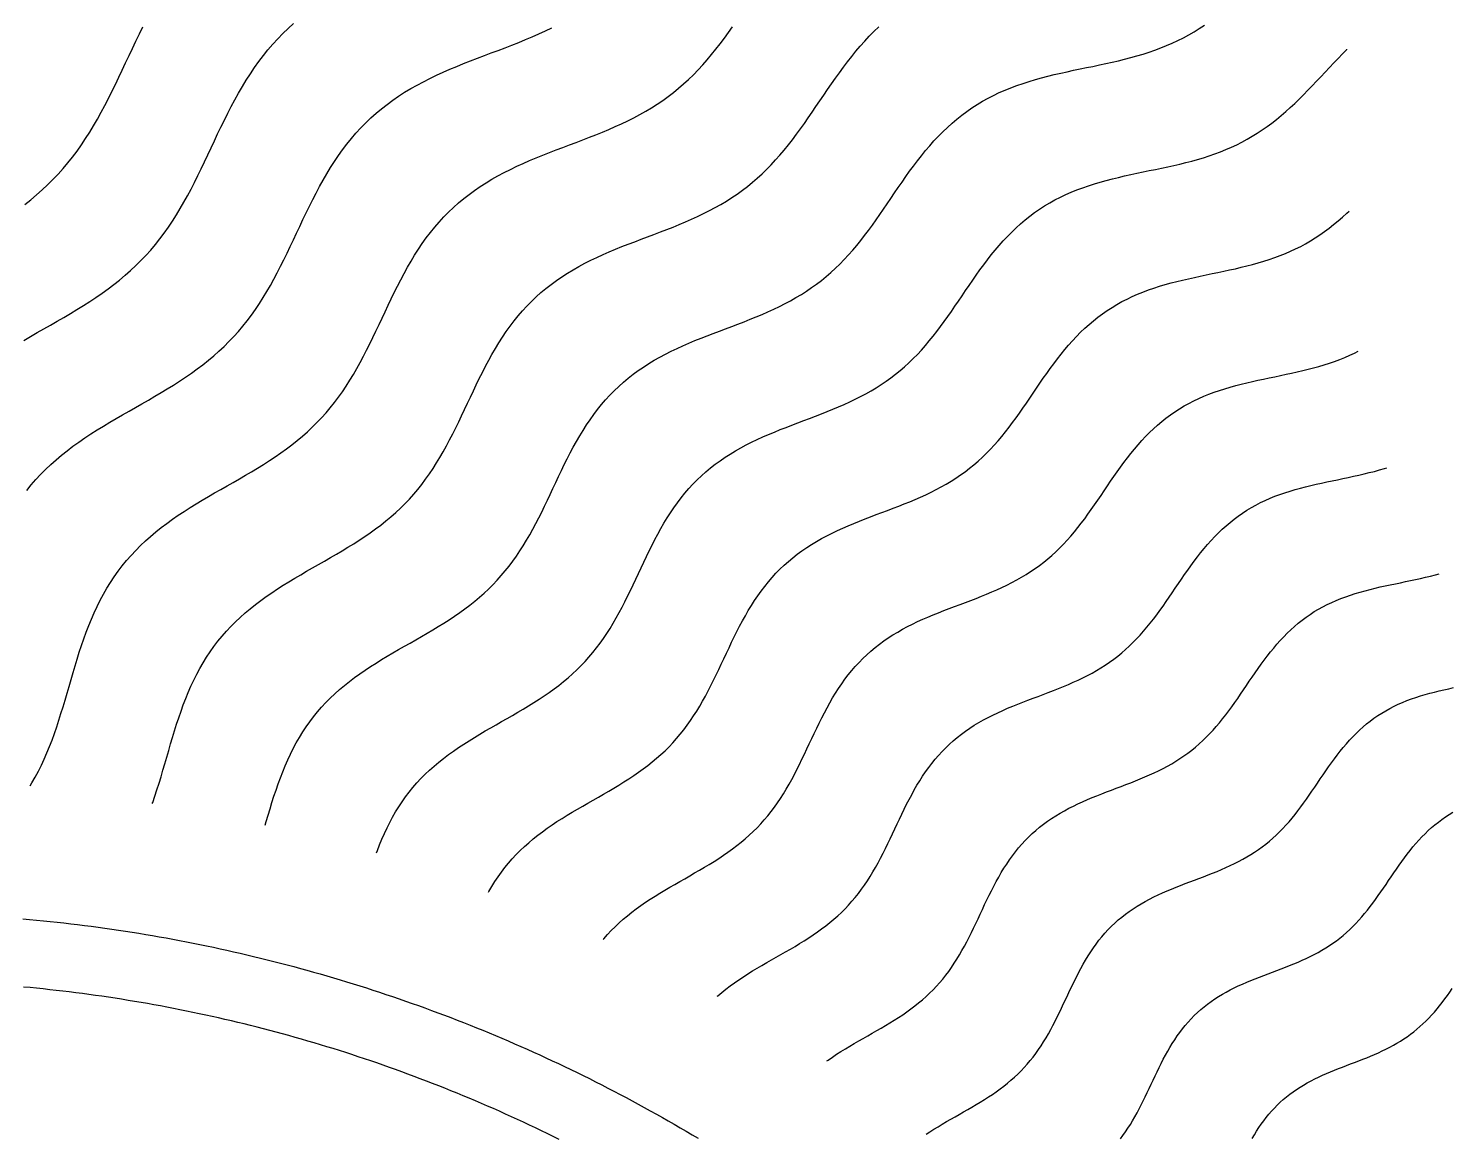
# Model space of a CAD drawing. Header units: millimetres. Extents: x -17.8 to 17.8, y -17.8 to 17.8.
# Drawn here: x -6.723 to -2.949, y 3.588 to 6.528 of the extents above; entities that cross this region are included whole.
import ezdxf

# ---------------------------------------------------------------- set-up
doc = ezdxf.new("R2010")
doc.units = ezdxf.units.MM
for name, color, linetype in [('ALTIN', 2, 'Continuous'), ('DOKU', 8, 'Continuous'), ('KESIM', 1, 'Continuous')]:
    doc.layers.add(name, color=color, linetype=linetype)

msp = doc.modelspace()

# ---------------------------------------------------------------- linework, layer by layer
at = {"layer": 'ALTIN'}
for points in [[(-6.7375, 4.1681), (-6.7194, 4.1664), (-6.7012, 4.1647), (-6.683, 4.1629), (-6.6649, 4.1611), (-6.6467, 4.1591), (-6.6286, 4.1571), (-6.6104, 4.155), (-6.5923, 4.1528), (-6.5742, 4.1505), (-6.5561, 4.1482), (-6.538, 4.1458), (-6.5199, 4.1433), (-6.5018, 4.1407), (-6.4838, 4.138), (-6.4657, 4.1353), (-6.4477, 4.1325), (-6.4297, 4.1296), (-6.4116, 4.1266), (-6.3936, 4.1236), (-6.3757, 4.1204), (-6.3577, 4.1172), (-6.3397, 4.1139), (-6.3218, 4.1106), (-6.3039, 4.1071), (-6.2859, 4.1036), (-6.268, 4.1), (-6.2502, 4.0963), (-6.2323, 4.0926), (-6.2144, 4.0887), (-6.1966, 4.0848), (-6.1788, 4.0808), (-6.161, 4.0768), (-6.1432, 4.0726), (-6.1255, 4.0684), (-6.1077, 4.0641), (-6.09, 4.0597), (-6.0723, 4.0553), (-6.0546, 4.0507), (-6.0369, 4.0461), (-6.0193, 4.0414), (-6.0017, 4.0367), (-5.9841, 4.0318), (-5.9665, 4.0269), (-5.9489, 4.0219), (-5.9314, 4.0168), (-5.9139, 4.0117), (-5.8964, 4.0065), (-5.8789, 4.0012), (-5.8615, 3.9958), (-5.844, 3.9904), (-5.8266, 3.9848), (-5.8093, 3.9792), (-5.7919, 3.9735), (-5.7746, 3.9678), (-5.7573, 3.962), (-5.74, 3.956), (-5.7228, 3.9501), (-5.7056, 3.944), (-5.6884, 3.9379), (-5.6712, 3.9317), (-5.654, 3.9254), (-5.6369, 3.919), (-5.6198, 3.9126), (-5.6028, 3.9061), (-5.5858, 3.8995), (-5.5688, 3.8929), (-5.5518, 3.8861), (-5.5348, 3.8793), (-5.5179, 3.8725), (-5.5011, 3.8655), (-5.4842, 3.8585), (-5.4674, 3.8514), (-5.4506, 3.8442), (-5.4338, 3.837), (-5.4171, 3.8297), (-5.4004, 3.8223), (-5.3838, 3.8148), (-5.3671, 3.8073), (-5.3505, 3.7997), (-5.334, 3.792), (-5.3174, 3.7842), (-5.3009, 3.7764), (-5.2845, 3.7685), (-5.2681, 3.7606), (-5.2517, 3.7525), (-5.2353, 3.7444), (-5.219, 3.7362), (-5.2027, 3.728), (-5.1865, 3.7196), (-5.1702, 3.7113), (-5.1541, 3.7028), (-5.1379, 3.6943), (-5.1218, 3.6856), (-5.1058, 3.677), (-5.0897, 3.6682), (-5.0738, 3.6594), (-5.0578, 3.6505), (-5.0419, 3.6416), (-5.026, 3.6325), (-5.0102, 3.6235), (-4.9944, 3.6143), (-4.9787, 3.6051), (-4.9629, 3.5958), (-4.9473, 3.5864)], [(-5.3156, 3.5833), (-5.3313, 3.5911), (-5.347, 3.5988), (-5.3627, 3.6064), (-5.3784, 3.614), (-5.3942, 3.6214), (-5.41, 3.6289), (-5.4259, 3.6362), (-5.4418, 3.6435), (-5.4577, 3.6507), (-5.4736, 3.6578), (-5.4896, 3.6649), (-5.5056, 3.6719), (-5.5216, 3.6788), (-5.5377, 3.6857), (-5.5538, 3.6925), (-5.5699, 3.6992), (-5.5861, 3.7059), (-5.6023, 3.7124), (-5.6185, 3.719), (-5.6347, 3.7254), (-5.651, 3.7318), (-5.6673, 3.7381), (-5.6836, 3.7443), (-5.7, 3.7504), (-5.7163, 3.7565), (-5.7328, 3.7625), (-5.7492, 3.7685), (-5.7656, 3.7743), (-5.7821, 3.7801), (-5.7986, 3.7859), (-5.8152, 3.7915), (-5.8317, 3.7971), (-5.8483, 3.8026), (-5.8649, 3.808), (-5.8815, 3.8134), (-5.8982, 3.8187), (-5.9148, 3.8239), (-5.9315, 3.829), (-5.9483, 3.8341), (-5.965, 3.8391), (-5.9818, 3.844), (-5.9985, 3.8489), (-6.0154, 3.8537), (-6.0322, 3.8584), (-6.049, 3.863), (-6.0659, 3.8676), (-6.0828, 3.8721), (-6.0997, 3.8765), (-6.1166, 3.8808), (-6.1335, 3.8851), (-6.1505, 3.8893), (-6.1675, 3.8934), (-6.1845, 3.8974), (-6.2015, 3.9014), (-6.2185, 3.9053), (-6.2356, 3.9091), (-6.2526, 3.9128), (-6.2697, 3.9165), (-6.2868, 3.9201), (-6.3039, 3.9236), (-6.3211, 3.9271), (-6.3382, 3.9304), (-6.3554, 3.9337), (-6.3725, 3.937), (-6.3897, 3.9401), (-6.4069, 3.9432), (-6.4241, 3.9462), (-6.4413, 3.9491), (-6.4586, 3.9519), (-6.4758, 3.9547), (-6.4931, 3.9574), (-6.5104, 3.96), (-6.5277, 3.9626), (-6.545, 3.965), (-6.5623, 3.9674), (-6.5796, 3.9697), (-6.5969, 3.972), (-6.6142, 3.9742), (-6.6316, 3.9762), (-6.6489, 3.9783), (-6.6663, 3.9802), (-6.6837, 3.9821), (-6.701, 3.9839), (-6.7184, 3.9856), (-6.7358, 3.9872)]]:
    msp.add_lwpolyline(points, dxfattribs=at)
at = {"layer": 'DOKU'}
for points in [[(-6.7346, 5.7012), (-6.7169, 5.7115), (-6.6992, 5.7216), (-6.6814, 5.7317), (-6.6637, 5.7418), (-6.6461, 5.7519), (-6.6285, 5.7621), (-6.6111, 5.7723), (-6.5939, 5.7827), (-6.5769, 5.7932), (-6.5601, 5.8039), (-6.5436, 5.8148), (-6.5275, 5.826), (-6.5116, 5.8374), (-6.4961, 5.8491), (-6.4809, 5.8611), (-6.4662, 5.8735), (-6.4518, 5.8861), (-6.4378, 5.8992), (-6.4243, 5.9126), (-6.4112, 5.9264), (-6.3984, 5.9406), (-6.3861, 5.9552), (-6.3742, 5.9701), (-6.3627, 5.9854), (-6.3515, 6.0011), (-6.3407, 6.0171), (-6.3303, 6.0335), (-6.3202, 6.0502), (-6.3103, 6.0672), (-6.3007, 6.0845), (-6.2914, 6.1021), (-6.2822, 6.1199), (-6.2732, 6.1379), (-6.2644, 6.156), (-6.2556, 6.1743), (-6.247, 6.1927), (-6.2383, 6.2111), (-6.2296, 6.2296), (-6.2209, 6.2481), (-6.2121, 6.2665), (-6.2031, 6.2849), (-6.194, 6.3031), (-6.1847, 6.3211), (-6.1752, 6.339), (-6.1654, 6.3567), (-6.1553, 6.374), (-6.145, 6.3911), (-6.1342, 6.4079), (-6.1231, 6.4243), (-6.1117, 6.4404), (-6.0998, 6.456), (-6.0875, 6.4712), (-6.0748, 6.486), (-6.0617, 6.5003), (-6.0481, 6.5142), (-6.0341, 6.5276), (-6.0196, 6.5405)], [(-6.732, 6.0615), (-6.7163, 6.074), (-6.701, 6.0868), (-6.6861, 6.0999), (-6.6717, 6.1135), (-6.6576, 6.1274), (-6.644, 6.1417), (-6.6308, 6.1564), (-6.6181, 6.1715), (-6.6057, 6.1869), (-6.5938, 6.2028), (-6.5822, 6.2191), (-6.571, 6.2357), (-6.5602, 6.2527), (-6.5497, 6.27), (-6.5395, 6.2876), (-6.5296, 6.3055), (-6.5199, 6.3237), (-6.5104, 6.3422), (-6.5011, 6.3608), (-6.4919, 6.3796), (-6.4829, 6.3986), (-6.4739, 6.4176), (-6.4649, 6.4367), (-6.4559, 6.4559), (-6.4468, 6.475), (-6.4377, 6.4941), (-6.4284, 6.5131), (-6.419, 6.532)], [(-6.7273, 5.3034), (-6.7155, 5.3179), (-6.7032, 5.332), (-6.6905, 5.3457), (-6.6772, 5.359), (-6.6635, 5.372), (-6.6494, 5.3846), (-6.6349, 5.3968), (-6.6199, 5.4087), (-6.6046, 5.4203), (-6.589, 5.4315), (-6.5731, 5.4425), (-6.5568, 5.4533), (-6.5404, 5.4638), (-6.5237, 5.4741), (-6.5069, 5.4842), (-6.49, 5.4942), (-6.4729, 5.504), (-6.4558, 5.5138), (-6.4387, 5.5235), (-6.4217, 5.5333), (-6.4047, 5.543), (-6.3878, 5.5528), (-6.371, 5.5627), (-6.3544, 5.5727), (-6.338, 5.5828), (-6.3218, 5.5931), (-6.306, 5.6036), (-6.2904, 5.6144), (-6.2751, 5.6254), (-6.2601, 5.6366), (-6.2455, 5.6482), (-6.2313, 5.6601), (-6.2175, 5.6723), (-6.204, 5.6849), (-6.1909, 5.6979), (-6.1783, 5.7112), (-6.166, 5.7248), (-6.1542, 5.7388), (-6.1427, 5.7532), (-6.1316, 5.768), (-6.1208, 5.7831), (-6.1104, 5.7986), (-6.1004, 5.8144), (-6.0906, 5.8305), (-6.0811, 5.8469), (-6.0719, 5.8635), (-6.0629, 5.8804), (-6.054, 5.8976), (-6.0454, 5.9149), (-6.0369, 5.9324), (-6.0284, 5.95), (-6.0201, 5.9677), (-6.0117, 5.9855), (-6.0033, 6.0033), (-5.9949, 6.0211), (-5.9864, 6.0389), (-5.9778, 6.0566), (-5.969, 6.0741), (-5.9601, 6.0915), (-5.9509, 6.1088), (-5.9415, 6.1258), (-5.9318, 6.1425), (-5.9218, 6.159), (-5.9114, 6.1752), (-5.9007, 6.191), (-5.8897, 6.2064), (-5.8782, 6.2215), (-5.8664, 6.2362), (-5.8542, 6.2504), (-5.8415, 6.2642), (-5.8284, 6.2776), (-5.8149, 6.2905), (-5.801, 6.303), (-5.7866, 6.315), (-5.7718, 6.3265), (-5.7567, 6.3376), (-5.7411, 6.3483), (-5.7252, 6.3585), (-5.7089, 6.3683), (-5.6923, 6.3777), (-5.6754, 6.3867), (-5.6582, 6.3954), (-5.6407, 6.4038), (-5.623, 6.4118), (-5.6051, 6.4196), (-5.5871, 6.4272), (-5.5689, 6.4346), (-5.5506, 6.4418), (-5.5322, 6.4489), (-5.5138, 6.4558), (-5.4954, 6.4628), (-5.477, 6.4697), (-5.4587, 6.4767), (-5.4405, 6.4837), (-5.4224, 6.4908), (-5.4044, 6.4981), (-5.3866, 6.5055), (-5.3691, 6.5132), (-5.3517, 6.5211), (-5.3346, 6.5293)], [(-6.7176, 4.5209), (-6.7132, 4.5281), (-6.7045, 4.5435), (-6.6961, 4.5592), (-6.6882, 4.5752), (-6.6806, 4.5915), (-6.6734, 4.608), (-6.6666, 4.6248), (-6.66, 4.6418), (-6.6538, 4.659), (-6.6477, 4.6764), (-6.6419, 4.6941), (-6.6363, 4.7118), (-6.6308, 4.7297), (-6.6255, 4.7478), (-6.6202, 4.7659), (-6.6149, 4.784), (-6.6097, 4.8022), (-6.6044, 4.8204), (-6.5989, 4.8385), (-6.5934, 4.8566), (-6.5877, 4.8747), (-6.5818, 4.8926), (-6.5757, 4.9103), (-6.5693, 4.9279), (-6.5626, 4.9453), (-6.5556, 4.9624), (-6.5482, 4.9793), (-6.5404, 4.996), (-6.5322, 5.0123), (-6.5236, 5.0284), (-6.5146, 5.0441), (-6.5051, 5.0595), (-6.4951, 5.0745), (-6.4847, 5.0892), (-6.4738, 5.1035), (-6.4624, 5.1175), (-6.4506, 5.131), (-6.4383, 5.1442), (-6.4255, 5.157), (-6.4124, 5.1695), (-6.3988, 5.1816), (-6.3848, 5.1934), (-6.3704, 5.2048), (-6.3557, 5.216), (-6.3406, 5.2268), (-6.3253, 5.2374), (-6.3097, 5.2477), (-6.2939, 5.2578), (-6.2778, 5.2677), (-6.2617, 5.2775), (-6.2454, 5.2871), (-6.229, 5.2966), (-6.2125, 5.306), (-6.1961, 5.3154), (-6.1796, 5.3247), (-6.1633, 5.3341), (-6.147, 5.3435), (-6.1309, 5.353), (-6.1149, 5.3626), (-6.0991, 5.3724), (-6.0836, 5.3823), (-6.0683, 5.3924), (-6.0533, 5.4027), (-6.0386, 5.4133), (-6.0242, 5.4242), (-6.0101, 5.4353), (-5.9964, 5.4468), (-5.9831, 5.4585), (-5.9702, 5.4707), (-5.9576, 5.4831), (-5.9454, 5.4959), (-5.9336, 5.509), (-5.9222, 5.5225), (-5.9112, 5.5364), (-5.9005, 5.5506), (-5.8901, 5.5651), (-5.8801, 5.58), (-5.8704, 5.5952), (-5.861, 5.6107), (-5.8519, 5.6265), (-5.843, 5.6425), (-5.8343, 5.6588), (-5.8259, 5.6753), (-5.8175, 5.692), (-5.8093, 5.7088), (-5.8012, 5.7258), (-5.7931, 5.7428), (-5.7851, 5.7599), (-5.7771, 5.7771), (-5.769, 5.7942), (-5.7608, 5.8113), (-5.7525, 5.8283), (-5.7441, 5.8452), (-5.7354, 5.8619), (-5.7266, 5.8785), (-5.7175, 5.8949), (-5.7082, 5.911), (-5.6986, 5.9269), (-5.6886, 5.9424), (-5.6783, 5.9576), (-5.6677, 5.9725), (-5.6567, 5.987), (-5.6453, 6.0011), (-5.6335, 6.0148), (-5.6213, 6.0281), (-5.6087, 6.041), (-5.5957, 6.0534), (-5.5823, 6.0654), (-5.5685, 6.0769), (-5.5543, 6.0881), (-5.5397, 6.0987), (-5.5247, 6.109), (-5.5094, 6.1188), (-5.4937, 6.1283), (-5.4778, 6.1373), (-5.4615, 6.146), (-5.4449, 6.1544), (-5.4281, 6.1624), (-5.4111, 6.1702), (-5.3939, 6.1777), (-5.3765, 6.185), (-5.359, 6.192), (-5.3414, 6.199), (-5.3237, 6.2058), (-5.306, 6.2125), (-5.2883, 6.2192), (-5.2706, 6.2259), (-5.253, 6.2326), (-5.2354, 6.2393), (-5.218, 6.2462), (-5.2007, 6.2532), (-5.1836, 6.2603), (-5.1667, 6.2677), (-5.15, 6.2753), (-5.1336, 6.2832), (-5.1174, 6.2913), (-5.1015, 6.2998), (-5.0859, 6.3086), (-5.0705, 6.3178), (-5.0555, 6.3273), (-5.0409, 6.3372), (-5.0265, 6.3476), (-5.0125, 6.3583), (-4.9988, 6.3694), (-4.9854, 6.381), (-4.9723, 6.3929), (-4.9595, 6.4053), (-4.947, 6.418), (-4.9348, 6.4312), (-4.9229, 6.4447), (-4.9112, 6.4585), (-4.8997, 6.4727), (-4.8884, 6.4871), (-4.8773, 6.5018), (-4.8663, 6.5168), (-4.8555, 6.532)], [(-6.3942, 4.4735), (-6.3931, 4.4765), (-6.3874, 4.4933), (-6.3818, 4.5102), (-6.3764, 4.5273), (-6.3711, 4.5445), (-6.366, 4.5618), (-6.3609, 4.5792), (-6.3558, 4.5966), (-6.3508, 4.6141), (-6.3457, 4.6316), (-6.3405, 4.649), (-6.3352, 4.6664), (-6.3297, 4.6837), (-6.324, 4.7009), (-6.3181, 4.718), (-6.312, 4.7349), (-6.3056, 4.7516), (-6.2988, 4.7681), (-6.2917, 4.7843), (-6.2842, 4.8003), (-6.2764, 4.816), (-6.2681, 4.8314), (-6.2594, 4.8466), (-6.2503, 4.8613), (-6.2407, 4.8758), (-6.2307, 4.8899), (-6.2202, 4.9036), (-6.2093, 4.917), (-6.1979, 4.9301), (-6.1861, 4.9427), (-6.1739, 4.9551), (-6.1612, 4.967), (-6.1481, 4.9787), (-6.1347, 4.99), (-6.1209, 5.001), (-6.1067, 5.0117), (-6.0923, 5.0221), (-6.0776, 5.0323), (-6.0626, 5.0422), (-6.0474, 5.0519), (-6.032, 5.0614), (-6.0164, 5.0708), (-6.0007, 5.08), (-5.985, 5.0891), (-5.9692, 5.0982), (-5.9534, 5.1072), (-5.9376, 5.1162), (-5.9219, 5.1252), (-5.9062, 5.1342), (-5.8907, 5.1433), (-5.8754, 5.1526), (-5.8602, 5.1619), (-5.8453, 5.1715), (-5.8306, 5.1812), (-5.8162, 5.1911), (-5.802, 5.2013), (-5.7882, 5.2117), (-5.7747, 5.2224), (-5.7616, 5.2334), (-5.7488, 5.2447), (-5.7363, 5.2564), (-5.7243, 5.2683), (-5.7126, 5.2806), (-5.7012, 5.2933), (-5.6902, 5.3062), (-5.6796, 5.3195), (-5.6694, 5.3332), (-5.6594, 5.3472), (-5.6498, 5.3615), (-5.6405, 5.3761), (-5.6315, 5.391), (-5.6227, 5.4061), (-5.6142, 5.4215), (-5.6058, 5.4372), (-5.5977, 5.453), (-5.5897, 5.469), (-5.5818, 5.4852), (-5.574, 5.5015), (-5.5662, 5.5179), (-5.5585, 5.5343), (-5.5508, 5.5508), (-5.543, 5.5672), (-5.5352, 5.5837), (-5.5272, 5.6), (-5.5191, 5.6163), (-5.5108, 5.6323), (-5.5023, 5.6483), (-5.4936, 5.664), (-5.4846, 5.6795), (-5.4754, 5.6947), (-5.4658, 5.7097), (-5.4559, 5.7243), (-5.4457, 5.7386), (-5.4351, 5.7525), (-5.4242, 5.7661), (-5.4128, 5.7792), (-5.4011, 5.792), (-5.389, 5.8044), (-5.3765, 5.8163), (-5.3637, 5.8278), (-5.3504, 5.8389), (-5.3367, 5.8496), (-5.3227, 5.8599), (-5.3083, 5.8697), (-5.2936, 5.8792), (-5.2786, 5.8882), (-5.2632, 5.8969), (-5.2476, 5.9053), (-5.2317, 5.9133), (-5.2155, 5.921), (-5.1992, 5.9285), (-5.1826, 5.9357), (-5.1659, 5.9427), (-5.1491, 5.9495), (-5.1322, 5.9562), (-5.1152, 5.9627), (-5.0982, 5.9692), (-5.0811, 5.9756), (-5.0641, 5.982), (-5.0472, 5.9884), (-5.0304, 5.9949), (-5.0136, 6.0015), (-4.997, 6.0082), (-4.9806, 6.0151), (-4.9643, 6.0222), (-4.9483, 6.0295), (-4.9325, 6.0371), (-4.9169, 6.0449), (-4.9017, 6.053), (-4.8867, 6.0615), (-4.8719, 6.0703), (-4.8575, 6.0795), (-4.8434, 6.089), (-4.8296, 6.0989), (-4.8161, 6.1093), (-4.803, 6.12), (-4.7901, 6.1311), (-4.7775, 6.1425), (-4.7653, 6.1544), (-4.7533, 6.1667), (-4.7415, 6.1793), (-4.73, 6.1922), (-4.7188, 6.2055), (-4.7078, 6.2191), (-4.6969, 6.233), (-4.6862, 6.2472), (-4.6757, 6.2615), (-4.6653, 6.2761), (-4.655, 6.2909), (-4.6447, 6.3057), (-4.6345, 6.3207), (-4.6243, 6.3357), (-4.6141, 6.3508), (-4.6039, 6.3658), (-4.5935, 6.3808), (-4.5831, 6.3957), (-4.5726, 6.4105), (-4.5619, 6.4251), (-4.551, 6.4395), (-4.5399, 6.4536), (-4.5286, 6.4675), (-4.5171, 6.4811), (-4.5053, 6.4944), (-4.4933, 6.5073), (-4.4809, 6.5198), (-4.4683, 6.5319)], [(-6.0948, 4.4161), (-6.0919, 4.426), (-6.087, 4.4428), (-6.082, 4.4595), (-6.0769, 4.4762), (-6.0717, 4.4928), (-6.0662, 4.5093), (-6.0606, 4.5257), (-6.0547, 4.5419), (-6.0485, 4.5579), (-6.042, 4.5737), (-6.0352, 4.5893), (-6.0281, 4.6046), (-6.0205, 4.6197), (-6.0126, 4.6345), (-6.0042, 4.649), (-5.9955, 4.6632), (-5.9863, 4.677), (-5.9767, 4.6905), (-5.9667, 4.7037), (-5.9562, 4.7166), (-5.9453, 4.7291), (-5.9339, 4.7412), (-5.9222, 4.7531), (-5.9101, 4.7646), (-5.8975, 4.7757), (-5.8846, 4.7866), (-5.8714, 4.7971), (-5.8578, 4.8074), (-5.8439, 4.8174), (-5.8298, 4.8271), (-5.8154, 4.8366), (-5.8008, 4.846), (-5.7861, 4.8551), (-5.7712, 4.8641), (-5.7561, 4.8729), (-5.741, 4.8817), (-5.7259, 4.8903), (-5.7107, 4.899), (-5.6955, 4.9076), (-5.6805, 4.9162), (-5.6655, 4.9249), (-5.6506, 4.9337), (-5.6359, 4.9425), (-5.6213, 4.9515), (-5.607, 4.9607), (-5.5929, 4.97), (-5.5791, 4.9795), (-5.5655, 4.9893), (-5.5523, 4.9993), (-5.5393, 5.0096), (-5.5267, 5.0201), (-5.5144, 5.031), (-5.5025, 5.0421), (-5.4909, 5.0536), (-5.4797, 5.0654), (-5.4688, 5.0775), (-5.4583, 5.0899), (-5.4481, 5.1027), (-5.4382, 5.1158), (-5.4287, 5.1292), (-5.4195, 5.1429), (-5.4106, 5.1569), (-5.4019, 5.1712), (-5.3935, 5.1857), (-5.3853, 5.2005), (-5.3773, 5.2155), (-5.3695, 5.2307), (-5.3618, 5.2461), (-5.3542, 5.2616), (-5.3468, 5.2772), (-5.3393, 5.2929), (-5.3319, 5.3087), (-5.3245, 5.3245), (-5.3171, 5.3403), (-5.3095, 5.3561), (-5.3019, 5.3717), (-5.2941, 5.3873), (-5.2861, 5.4027), (-5.278, 5.418), (-5.2696, 5.4331), (-5.261, 5.448), (-5.2522, 5.4626), (-5.243, 5.4769), (-5.2335, 5.4909), (-5.2237, 5.5046), (-5.2136, 5.518), (-5.2031, 5.531), (-5.1922, 5.5437), (-5.181, 5.5559), (-5.1694, 5.5678), (-5.1574, 5.5792), (-5.145, 5.5903), (-5.1323, 5.6009), (-5.1192, 5.6111), (-5.1057, 5.621), (-5.0919, 5.6304), (-5.0778, 5.6395), (-5.0634, 5.6482), (-5.0487, 5.6565), (-5.0337, 5.6646), (-5.0184, 5.6723), (-5.0029, 5.6797), (-4.9872, 5.6868), (-4.9713, 5.6937), (-4.9553, 5.7005), (-4.9392, 5.707), (-4.923, 5.7134), (-4.9067, 5.7197), (-4.8903, 5.7259), (-4.874, 5.732), (-4.8577, 5.7382), (-4.8415, 5.7443), (-4.8253, 5.7506), (-4.8092, 5.7569), (-4.7933, 5.7633), (-4.7775, 5.7699), (-4.762, 5.7767), (-4.7466, 5.7837), (-4.7314, 5.791), (-4.7165, 5.7985), (-4.7018, 5.8063), (-4.6875, 5.8144), (-4.6733, 5.8229), (-4.6595, 5.8317), (-4.646, 5.8408), (-4.6328, 5.8503), (-4.6198, 5.8602), (-4.6072, 5.8705), (-4.5948, 5.8811), (-4.5828, 5.8921), (-4.571, 5.9035), (-4.5595, 5.9153), (-4.5482, 5.9274), (-4.5372, 5.9398), (-4.5264, 5.9526), (-4.5159, 5.9656), (-4.5055, 5.9789), (-4.4952, 5.9925), (-4.4851, 6.0063), (-4.4751, 6.0203), (-4.4652, 6.0344), (-4.4554, 6.0487), (-4.4456, 6.063), (-4.4358, 6.0775), (-4.426, 6.0919), (-4.4162, 6.1063), (-4.4063, 6.1207), (-4.3963, 6.135), (-4.3862, 6.1492), (-4.3759, 6.1632), (-4.3655, 6.177), (-4.3548, 6.1906), (-4.344, 6.2039), (-4.333, 6.2169), (-4.3217, 6.2297), (-4.3101, 6.242), (-4.2983, 6.254), (-4.2862, 6.2657), (-4.2738, 6.2769), (-4.2611, 6.2876), (-4.248, 6.298), (-4.2347, 6.3079), (-4.2211, 6.3173), (-4.2072, 6.3263), (-4.1929, 6.3348), (-4.1784, 6.3429), (-4.1636, 6.3505), (-4.1485, 6.3577), (-4.1331, 6.3644), (-4.1175, 6.3707), (-4.1016, 6.3767), (-4.0855, 6.3823), (-4.0693, 6.3875), (-4.0528, 6.3924), (-4.0362, 6.397), (-4.0194, 6.4013), (-4.0026, 6.4055), (-3.9856, 6.4094), (-3.9686, 6.4132), (-3.9515, 6.4168), (-3.9344, 6.4204), (-3.9173, 6.4239), (-3.9003, 6.4274), (-3.8832, 6.431), (-3.8663, 6.4346), (-3.8494, 6.4383), (-3.8327, 6.4422), (-3.8161, 6.4463), (-3.7997, 6.4505), (-3.7834, 6.455), (-3.7673, 6.4598), (-3.7514, 6.4649), (-3.7357, 6.4703), (-3.7202, 6.4761), (-3.7049, 6.4822), (-3.6899, 6.4888), (-3.6751, 6.4957), (-3.6605, 6.503), (-3.6462, 6.5108), (-3.6321, 6.5189), (-3.6183, 6.5275), (-3.6046, 6.5365)], [(-5.7997, 4.3426), (-5.7974, 4.3488), (-5.7915, 4.3642), (-5.7853, 4.3793), (-5.7787, 4.3943), (-5.7719, 4.4089), (-5.7647, 4.4234), (-5.7571, 4.4375), (-5.7491, 4.4514), (-5.7407, 4.465), (-5.7319, 4.4783), (-5.7227, 4.4912), (-5.7131, 4.5038), (-5.7031, 4.5161), (-5.6926, 4.5281), (-5.6818, 4.5398), (-5.6705, 4.5511), (-5.6589, 4.5621), (-5.6469, 4.5728), (-5.6345, 4.5832), (-5.6219, 4.5933), (-5.6089, 4.6031), (-5.5956, 4.6127), (-5.5821, 4.622), (-5.5683, 4.6311), (-5.5543, 4.64), (-5.5402, 4.6488), (-5.5259, 4.6574), (-5.5115, 4.6658), (-5.497, 4.6742), (-5.4825, 4.6825), (-5.468, 4.6908), (-5.4535, 4.699), (-5.4391, 4.7073), (-5.4247, 4.7156), (-5.4105, 4.724), (-5.3964, 4.7325), (-5.3825, 4.7411), (-5.3687, 4.7499), (-5.3552, 4.7588), (-5.342, 4.7679), (-5.329, 4.7772), (-5.3163, 4.7868), (-5.3039, 4.7967), (-5.2918, 4.8068), (-5.2801, 4.8172), (-5.2687, 4.8278), (-5.2576, 4.8388), (-5.2468, 4.8501), (-5.2364, 4.8617), (-5.2263, 4.8736), (-5.2166, 4.8859), (-5.2071, 4.8984), (-5.198, 4.9112), (-5.1892, 4.9244), (-5.1806, 4.9378), (-5.1723, 4.9514), (-5.1643, 4.9654), (-5.1564, 4.9795), (-5.1488, 4.9939), (-5.1413, 5.0084), (-5.1339, 5.0231), (-5.1267, 5.038), (-5.1195, 5.053), (-5.1124, 5.068), (-5.1053, 5.0831), (-5.0982, 5.0982), (-5.0911, 5.1134), (-5.0839, 5.1284), (-5.0766, 5.1435), (-5.0691, 5.1584), (-5.0615, 5.1732), (-5.0537, 5.1878), (-5.0457, 5.2022), (-5.0375, 5.2164), (-5.029, 5.2304), (-5.0202, 5.2442), (-5.0111, 5.2576), (-5.0017, 5.2707), (-4.992, 5.2835), (-4.9819, 5.296), (-4.9715, 5.3081), (-4.9608, 5.3198), (-4.9497, 5.3311), (-4.9382, 5.3421), (-4.9264, 5.3527), (-4.9142, 5.3629), (-4.9016, 5.3727), (-4.8888, 5.3821), (-4.8756, 5.3912), (-4.862, 5.3998), (-4.8482, 5.4082), (-4.8341, 5.4162), (-4.8197, 5.4238), (-4.8051, 5.4312), (-4.7903, 5.4383), (-4.7753, 5.4452), (-4.7601, 5.4518), (-4.7447, 5.4582), (-4.7293, 5.4645), (-4.7138, 5.4706), (-4.6982, 5.4766), (-4.6825, 5.4825), (-4.6669, 5.4884), (-4.6513, 5.4943), (-4.6357, 5.5002), (-4.6202, 5.5062), (-4.6049, 5.5122), (-4.5896, 5.5184), (-4.5745, 5.5247), (-4.5596, 5.5312), (-4.5449, 5.5379), (-4.5304, 5.5449), (-4.5161, 5.5521), (-4.502, 5.5595), (-4.4883, 5.5673), (-4.4747, 5.5754), (-4.4615, 5.5838), (-4.4485, 5.5926), (-4.4359, 5.6017), (-4.4235, 5.6112), (-4.4114, 5.621), (-4.3996, 5.6312), (-4.388, 5.6418), (-4.3768, 5.6527), (-4.3657, 5.6639), (-4.355, 5.6755), (-4.3444, 5.6874), (-4.3341, 5.6996), (-4.3239, 5.7121), (-4.314, 5.7249), (-4.3042, 5.7378), (-4.2945, 5.751), (-4.2849, 5.7644), (-4.2755, 5.778), (-4.2661, 5.7916), (-4.2567, 5.8054), (-4.2473, 5.8192), (-4.2379, 5.833), (-4.2285, 5.8468), (-4.219, 5.8606), (-4.2094, 5.8743), (-4.1998, 5.8878), (-4.1899, 5.9013), (-4.1799, 5.9145), (-4.1698, 5.9275), (-4.1594, 5.9403), (-4.1488, 5.9527), (-4.138, 5.9649), (-4.1269, 5.9768), (-4.1156, 5.9883), (-4.104, 5.9994), (-4.0921, 6.0101), (-4.08, 6.0204), (-4.0675, 6.0303), (-4.0548, 6.0398), (-4.0417, 6.0488), (-4.0284, 6.0574), (-4.0147, 6.0656), (-4.0008, 6.0733), (-3.9866, 6.0806), (-3.9722, 6.0875), (-3.9575, 6.0939), (-3.9425, 6.1), (-3.9273, 6.1057), (-3.9119, 6.111), (-3.8963, 6.116), (-3.8806, 6.1207), (-3.8647, 6.1251), (-3.8486, 6.1293), (-3.8325, 6.1332), (-3.8162, 6.137), (-3.7999, 6.1406), (-3.7836, 6.1441), (-3.7672, 6.1475), (-3.7508, 6.1509), (-3.7345, 6.1543), (-3.7182, 6.1577), (-3.702, 6.1612), (-3.6859, 6.1647), (-3.6698, 6.1684), (-3.6539, 6.1723), (-3.6382, 6.1764), (-3.6226, 6.1807), (-3.6072, 6.1853), (-3.5919, 6.1902), (-3.5769, 6.1954), (-3.5621, 6.2009), (-3.5475, 6.2068), (-3.5331, 6.213), (-3.5189, 6.2196), (-3.505, 6.2267), (-3.4913, 6.2341), (-3.4778, 6.2419), (-3.4645, 6.2501), (-3.4514, 6.2587), (-3.4386, 6.2677), (-3.426, 6.2771), (-3.4135, 6.2869), (-3.4012, 6.297), (-3.3891, 6.3074), (-3.3771, 6.3182), (-3.3653, 6.3292), (-3.3536, 6.3405), (-3.342, 6.352), (-3.3304, 6.3638), (-3.319, 6.3757), (-3.3075, 6.3877), (-3.2961, 6.3998), (-3.2847, 6.412), (-3.2733, 6.4242), (-3.2618, 6.4363), (-3.2503, 6.4484), (-3.2387, 6.4605), (-3.227, 6.4723), (-3.2268, 6.4725)], [(-5.5024, 4.2389), (-5.5016, 4.2406), (-5.4939, 4.2539), (-5.4859, 4.2668), (-5.4775, 4.2795), (-5.4687, 4.2919), (-5.4595, 4.3039), (-5.4499, 4.3157), (-5.44, 4.3271), (-5.4296, 4.3383), (-5.4188, 4.3491), (-5.4077, 4.3596), (-5.3963, 4.3698), (-5.3845, 4.3797), (-5.3724, 4.3894), (-5.3599, 4.3988), (-5.3472, 4.4079), (-5.3343, 4.4169), (-5.3212, 4.4256), (-5.3078, 4.4341), (-5.2943, 4.4424), (-5.2806, 4.4507), (-5.2669, 4.4588), (-5.2531, 4.4668), (-5.2392, 4.4747), (-5.2253, 4.4826), (-5.2115, 4.4905), (-5.1977, 4.4984), (-5.1839, 4.5063), (-5.1703, 4.5143), (-5.1569, 4.5224), (-5.1436, 4.5307), (-5.1305, 4.539), (-5.1176, 4.5476), (-5.1049, 4.5563), (-5.0925, 4.5652), (-5.0804, 4.5744), (-5.0685, 4.5838), (-5.057, 4.5934), (-5.0457, 4.6034), (-5.0348, 4.6136), (-5.0242, 4.6241), (-5.0139, 4.6348), (-5.004, 4.6459), (-4.9944, 4.6573), (-4.985, 4.669), (-4.976, 4.681), (-4.9673, 4.6933), (-4.9589, 4.7058), (-4.9507, 4.7186), (-4.9428, 4.7317), (-4.9351, 4.745), (-4.9276, 4.7585), (-4.9203, 4.7722), (-4.9131, 4.7861), (-4.9061, 4.8002), (-4.8992, 4.8144), (-4.8923, 4.8287), (-4.8855, 4.8431), (-4.8788, 4.8575), (-4.872, 4.872), (-4.8651, 4.8864), (-4.8582, 4.9008), (-4.8512, 4.9152), (-4.8441, 4.9294), (-4.8369, 4.9436), (-4.8294, 4.9575), (-4.8218, 4.9713), (-4.8139, 4.9849), (-4.8058, 4.9983), (-4.7974, 5.0114), (-4.7887, 5.0242), (-4.7797, 5.0368), (-4.7704, 5.049), (-4.7608, 5.0609), (-4.7509, 5.0725), (-4.7406, 5.0837), (-4.73, 5.0945), (-4.719, 5.105), (-4.7077, 5.1151), (-4.6961, 5.1249), (-4.6841, 5.1342), (-4.6718, 5.1432), (-4.6592, 5.1519), (-4.6462, 5.1602), (-4.633, 5.1681), (-4.6196, 5.1758), (-4.6058, 5.1831), (-4.5919, 5.1902), (-4.5777, 5.1969), (-4.5633, 5.2035), (-4.5488, 5.2098), (-4.5342, 5.216), (-4.5194, 5.2219), (-4.5045, 5.2278), (-4.4896, 5.2335), (-4.4747, 5.2392), (-4.4598, 5.2448), (-4.4448, 5.2505), (-4.43, 5.2561), (-4.4152, 5.2618), (-4.4005, 5.2676), (-4.3859, 5.2735), (-4.3715, 5.2795), (-4.3572, 5.2857), (-4.3432, 5.2921), (-4.3293, 5.2988), (-4.3156, 5.3057), (-4.3022, 5.3128), (-4.2891, 5.3202), (-4.2761, 5.328), (-4.2635, 5.336), (-4.2511, 5.3444), (-4.239, 5.3531), (-4.2272, 5.3621), (-4.2156, 5.3715), (-4.2043, 5.3813), (-4.1933, 5.3914), (-4.1825, 5.4018), (-4.172, 5.4125), (-4.1617, 5.4236), (-4.1516, 5.435), (-4.1417, 5.4466), (-4.132, 5.4586), (-4.1225, 5.4708), (-4.1131, 5.4832), (-4.1039, 5.4958), (-4.0948, 5.5086), (-4.0857, 5.5215), (-4.0767, 5.5346), (-4.0678, 5.5477), (-4.0588, 5.5609), (-4.0498, 5.5741), (-4.0408, 5.5873), (-4.0318, 5.6005), (-4.0226, 5.6136), (-4.0134, 5.6265), (-4.004, 5.6393), (-3.9944, 5.652), (-3.9847, 5.6644), (-3.9748, 5.6766), (-3.9647, 5.6885), (-3.9544, 5.7002), (-3.9438, 5.7115), (-3.933, 5.7225), (-3.9219, 5.7331), (-3.9105, 5.7434), (-3.8989, 5.7532), (-3.887, 5.7627), (-3.8748, 5.7717), (-3.8623, 5.7804), (-3.8496, 5.7886), (-3.8366, 5.7964), (-3.8233, 5.8038), (-3.8097, 5.8107), (-3.7959, 5.8173), (-3.7818, 5.8235), (-3.7675, 5.8293), (-3.753, 5.8347), (-3.7383, 5.8398), (-3.7234, 5.8446), (-3.7084, 5.8491), (-3.6931, 5.8533), (-3.6778, 5.8573), (-3.6624, 5.861), (-3.6469, 5.8646), (-3.6313, 5.8681), (-3.6157, 5.8714), (-3.6, 5.8747), (-3.5844, 5.8779), (-3.5688, 5.8811), (-3.5532, 5.8844), (-3.5377, 5.8877), (-3.5223, 5.8911), (-3.507, 5.8947), (-3.4918, 5.8984), (-3.4767, 5.9023), (-3.4618, 5.9064), (-3.4471, 5.9108), (-3.4325, 5.9155), (-3.4181, 5.9204), (-3.404, 5.9257), (-3.39, 5.9313), (-3.3763, 5.9373), (-3.3627, 5.9436), (-3.3494, 5.9503), (-3.3363, 5.9574), (-3.3234, 5.9649), (-3.3107, 5.9727), (-3.2983, 5.981), (-3.286, 5.9896), (-3.2739, 5.9985), (-3.262, 6.0079), (-3.2503, 6.0175), (-3.2387, 6.0275), (-3.2273, 6.0378), (-3.2206, 6.0439)], [(-5.1986, 4.1131), (-5.1968, 4.1153), (-5.1873, 4.1262), (-5.1774, 4.1368), (-5.1672, 4.1471), (-5.1566, 4.1571), (-5.1456, 4.1669), (-5.1344, 4.1763), (-5.1228, 4.1855), (-5.111, 4.1945), (-5.0989, 4.2032), (-5.0866, 4.2117), (-5.074, 4.22), (-5.0613, 4.2281), (-5.0484, 4.2361), (-5.0354, 4.2439), (-5.0223, 4.2517), (-5.0091, 4.2593), (-4.9959, 4.2669), (-4.9826, 4.2744), (-4.9694, 4.2819), (-4.9563, 4.2895), (-4.9432, 4.297), (-4.9302, 4.3047), (-4.9174, 4.3124), (-4.9047, 4.3203), (-4.8922, 4.3282), (-4.8799, 4.3364), (-4.8678, 4.3447), (-4.856, 4.3532), (-4.8444, 4.3619), (-4.8331, 4.3709), (-4.8221, 4.3801), (-4.8114, 4.3896), (-4.801, 4.3993), (-4.7909, 4.4093), (-4.7811, 4.4196), (-4.7716, 4.4302), (-4.7624, 4.441), (-4.7535, 4.4522), (-4.7449, 4.4636), (-4.7366, 4.4753), (-4.7286, 4.4872), (-4.7208, 4.4995), (-4.7132, 4.5119), (-4.7059, 4.5246), (-4.6987, 4.5375), (-4.6917, 4.5506), (-4.6849, 4.5639), (-4.6782, 4.5773), (-4.6716, 4.5908), (-4.6651, 4.6044), (-4.6586, 4.6181), (-4.6522, 4.6319), (-4.6457, 4.6457), (-4.6392, 4.6595), (-4.6326, 4.6732), (-4.6259, 4.6869), (-4.6191, 4.7005), (-4.6122, 4.714), (-4.6051, 4.7273), (-4.5978, 4.7404), (-4.5903, 4.7534), (-4.5826, 4.7661), (-4.5746, 4.7787), (-4.5663, 4.7909), (-4.5577, 4.8029), (-4.5489, 4.8145), (-4.5397, 4.8259), (-4.5302, 4.8369), (-4.5204, 4.8476), (-4.5103, 4.8579), (-4.4999, 4.8679), (-4.4891, 4.8776), (-4.478, 4.8868), (-4.4665, 4.8958), (-4.4548, 4.9044), (-4.4428, 4.9126), (-4.4305, 4.9205), (-4.4179, 4.9281), (-4.405, 4.9354), (-4.3919, 4.9424), (-4.3786, 4.9491), (-4.3651, 4.9556), (-4.3514, 4.9618), (-4.3376, 4.9679), (-4.3236, 4.9737), (-4.3095, 4.9794), (-4.2953, 4.985), (-4.2811, 4.9905), (-4.2669, 4.9959), (-4.2526, 5.0012), (-4.2384, 5.0066), (-4.2242, 5.012), (-4.2101, 5.0174), (-4.1961, 5.0229), (-4.1822, 5.0286), (-4.1685, 5.0343), (-4.1549, 5.0402), (-4.1414, 5.0464), (-4.1282, 5.0527), (-4.1152, 5.0592), (-4.1024, 5.0661), (-4.0899, 5.0731), (-4.0775, 5.0805), (-4.0655, 5.0882), (-4.0537, 5.0962), (-4.0421, 5.1045), (-4.0308, 5.1131), (-4.0198, 5.1221), (-4.009, 5.1313), (-3.9985, 5.141), (-3.9883, 5.1509), (-3.9782, 5.1611), (-3.9684, 5.1717), (-3.9588, 5.1826), (-3.9494, 5.1937), (-3.9401, 5.2051), (-3.9311, 5.2167), (-3.9221, 5.2285), (-3.9133, 5.2405), (-3.9046, 5.2527), (-3.896, 5.2651), (-3.8874, 5.2775), (-3.8788, 5.2901), (-3.8703, 5.3026), (-3.8617, 5.3152), (-3.8532, 5.3278), (-3.8445, 5.3404), (-3.8358, 5.3528), (-3.827, 5.3652), (-3.818, 5.3774), (-3.8089, 5.3895), (-3.7996, 5.4013), (-3.7902, 5.413), (-3.7806, 5.4243), (-3.7707, 5.4354), (-3.7606, 5.4462), (-3.7503, 5.4567), (-3.7397, 5.4668), (-3.7289, 5.4766), (-3.7178, 5.486), (-3.7065, 5.4951), (-3.6948, 5.5037), (-3.6829, 5.5119), (-3.6708, 5.5198), (-3.6584, 5.5272), (-3.6457, 5.5342), (-3.6328, 5.5409), (-3.6196, 5.5471), (-3.6062, 5.553), (-3.5925, 5.5585), (-3.5787, 5.5637), (-3.5647, 5.5686), (-3.5505, 5.5731), (-3.5361, 5.5774), (-3.5216, 5.5814), (-3.507, 5.5852), (-3.4923, 5.5888), (-3.4775, 5.5923), (-3.4626, 5.5955), (-3.4477, 5.5987), (-3.4328, 5.6018), (-3.4179, 5.6049), (-3.403, 5.608), (-3.3882, 5.6111), (-3.3734, 5.6143), (-3.3587, 5.6175), (-3.3441, 5.6209), (-3.3296, 5.6244), (-3.3152, 5.6282), (-3.301, 5.6321), (-3.287, 5.6363), (-3.2731, 5.6407), (-3.2594, 5.6454), (-3.2459, 5.6505), (-3.2326, 5.6558), (-3.2195, 5.6615), (-3.2065, 5.6676), (-3.1967, 5.6725)], [(-4.8962, 3.9629), (-4.895, 3.9639), (-4.8843, 3.9729), (-4.8733, 3.9817), (-4.8621, 3.9902), (-4.8506, 3.9985), (-4.8388, 4.0066), (-4.8269, 4.0145), (-4.8148, 4.0222), (-4.8025, 4.0298), (-4.7901, 4.0372), (-4.7777, 4.0446), (-4.7651, 4.0518), (-4.7525, 4.0591), (-4.7399, 4.0662), (-4.7274, 4.0734), (-4.7149, 4.0805), (-4.7024, 4.0877), (-4.6901, 4.095), (-4.6779, 4.1024), (-4.6658, 4.1098), (-4.6539, 4.1174), (-4.6422, 4.1252), (-4.6307, 4.1331), (-4.6195, 4.1412), (-4.6085, 4.1495), (-4.5977, 4.158), (-4.5872, 4.1668), (-4.577, 4.1758), (-4.5671, 4.185), (-4.5575, 4.1945), (-4.5482, 4.2043), (-4.5392, 4.2144), (-4.5304, 4.2247), (-4.522, 4.2353), (-4.5138, 4.2462), (-4.5059, 4.2573), (-4.4983, 4.2687), (-4.4908, 4.2803), (-4.4836, 4.2922), (-4.4767, 4.3042), (-4.4699, 4.3165), (-4.4632, 4.329), (-4.4567, 4.3416), (-4.4504, 4.3543), (-4.4441, 4.3672), (-4.4379, 4.3802), (-4.4317, 4.3932), (-4.4256, 4.4063), (-4.4194, 4.4194), (-4.4132, 4.4325), (-4.407, 4.4456), (-4.4006, 4.4586), (-4.3942, 4.4715), (-4.3876, 4.4844), (-4.3808, 4.497), (-4.3739, 4.5096), (-4.3667, 4.5219), (-4.3594, 4.534), (-4.3518, 4.5459), (-4.3439, 4.5575), (-4.3357, 4.5689), (-4.3273, 4.58), (-4.3186, 4.5908), (-4.3096, 4.6013), (-4.3003, 4.6115), (-4.2906, 4.6213), (-4.2807, 4.6308), (-4.2704, 4.64), (-4.2599, 4.6488), (-4.249, 4.6573), (-4.2378, 4.6655), (-4.2264, 4.6733), (-4.2147, 4.6809), (-4.2027, 4.6881), (-4.1905, 4.695), (-4.178, 4.7017), (-4.1653, 4.7081), (-4.1525, 4.7142), (-4.1395, 4.7201), (-4.1263, 4.7259), (-4.113, 4.7315), (-4.0996, 4.7369), (-4.0861, 4.7422), (-4.0726, 4.7474), (-4.0591, 4.7525), (-4.0455, 4.7576), (-4.032, 4.7627), (-4.0185, 4.7679), (-4.0051, 4.773), (-3.9917, 4.7783), (-3.9785, 4.7836), (-3.9654, 4.7891), (-3.9525, 4.7948), (-3.9397, 4.8006), (-3.9271, 4.8066), (-3.9148, 4.8128), (-3.9026, 4.8193), (-3.8907, 4.826), (-3.8789, 4.8331), (-3.8675, 4.8404), (-3.8562, 4.8479), (-3.8452, 4.8558), (-3.8345, 4.8641), (-3.824, 4.8726), (-3.8138, 4.8814), (-3.8038, 4.8906), (-3.794, 4.9), (-3.7844, 4.9098), (-3.7751, 4.9198), (-3.766, 4.9301), (-3.757, 4.9407), (-3.7482, 4.9515), (-3.7396, 4.9626), (-3.7311, 4.9739), (-3.7227, 4.9853), (-3.7144, 4.9969), (-3.7062, 5.0086), (-3.698, 5.0205), (-3.6899, 5.0324), (-3.6818, 5.0444), (-3.6737, 5.0564), (-3.6655, 5.0683), (-3.6573, 5.0803), (-3.649, 5.0921), (-3.6406, 5.1039), (-3.632, 5.1155), (-3.6234, 5.127), (-3.6146, 5.1383), (-3.6056, 5.1493), (-3.5964, 5.1601), (-3.587, 5.1707), (-3.5774, 5.181), (-3.5676, 5.1909), (-3.5576, 5.2006), (-3.5473, 5.2099), (-3.5367, 5.2188), (-3.5259, 5.2274), (-3.5149, 5.2356), (-3.5036, 5.2435), (-3.492, 5.2509), (-3.4802, 5.258), (-3.4681, 5.2647), (-3.4558, 5.271), (-3.4433, 5.2769), (-3.4305, 5.2825), (-3.4176, 5.2878), (-3.4044, 5.2927), (-3.3911, 5.2974), (-3.3775, 5.3017), (-3.3639, 5.3058), (-3.3501, 5.3096), (-3.3362, 5.3132), (-3.3222, 5.3166), (-3.3081, 5.3199), (-3.294, 5.323), (-3.2798, 5.326), (-3.2656, 5.329), (-3.2514, 5.3319), (-3.2373, 5.3348), (-3.2231, 5.3378), (-3.2091, 5.3408), (-3.1951, 5.3439), (-3.1812, 5.3471), (-3.1674, 5.3505), (-3.1538, 5.354), (-3.1402, 5.3578), (-3.1269, 5.3617), (-3.1214, 5.3635)], [(-4.6057, 3.7912), (-4.6022, 3.7938), (-4.5911, 3.8014), (-4.5797, 3.8089), (-4.5683, 3.8163), (-4.5566, 3.8235), (-4.5449, 3.8305), (-4.533, 3.8375), (-4.5211, 3.8444), (-4.5092, 3.8512), (-4.4973, 3.858), (-4.4853, 3.8648), (-4.4735, 3.8716), (-4.4617, 3.8785), (-4.4499, 3.8854), (-4.4383, 3.8923), (-4.4269, 3.8994), (-4.4156, 3.9066), (-4.4045, 3.9139), (-4.3936, 3.9215), (-4.3829, 3.9291), (-4.3725, 3.937), (-4.3623, 3.9451), (-4.3524, 3.9534), (-4.3427, 3.962), (-4.3333, 3.9707), (-4.3242, 3.9798), (-4.3153, 3.9891), (-4.3068, 3.9986), (-4.2985, 4.0084), (-4.2905, 4.0185), (-4.2827, 4.0288), (-4.2752, 4.0393), (-4.2679, 4.0501), (-4.2609, 4.0612), (-4.2541, 4.0724), (-4.2475, 4.0839), (-4.241, 4.0955), (-4.2347, 4.1073), (-4.2286, 4.1193), (-4.2225, 4.1314), (-4.2166, 4.1436), (-4.2107, 4.1559), (-4.2048, 4.1683), (-4.199, 4.1807), (-4.1931, 4.1931), (-4.1873, 4.2056), (-4.1813, 4.218), (-4.1753, 4.2303), (-4.1692, 4.2426), (-4.1629, 4.2548), (-4.1565, 4.2668), (-4.1499, 4.2787), (-4.1432, 4.2904), (-4.1362, 4.3019), (-4.1289, 4.3132), (-4.1215, 4.3242), (-4.1138, 4.335), (-4.1058, 4.3455), (-4.0975, 4.3558), (-4.0889, 4.3657), (-4.0801, 4.3754), (-4.071, 4.3847), (-4.0615, 4.3937), (-4.0518, 4.4024), (-4.0418, 4.4108), (-4.0314, 4.4189), (-4.0209, 4.4266), (-4.01, 4.4341), (-3.9989, 4.4412), (-3.9875, 4.448), (-3.9759, 4.4546), (-3.9641, 4.4609), (-3.9521, 4.467), (-3.9399, 4.4728), (-3.9275, 4.4785), (-3.915, 4.4839), (-3.9024, 4.4892), (-3.8897, 4.4943), (-3.8769, 4.4994), (-3.8641, 4.5043), (-3.8512, 4.5092), (-3.8384, 4.5141), (-3.8255, 4.5189), (-3.8127, 4.5238), (-3.8, 4.5287), (-3.7874, 4.5336), (-3.7748, 4.5387), (-3.7624, 4.5439), (-3.7501, 4.5493), (-3.738, 4.5548), (-3.7261, 4.5605), (-3.7143, 4.5664), (-3.7028, 4.5726), (-3.6914, 4.5789), (-3.6803, 4.5856), (-3.6694, 4.5925), (-3.6588, 4.5997), (-3.6484, 4.6072), (-3.6382, 4.615), (-3.6282, 4.6231), (-3.6185, 4.6315), (-3.609, 4.6402), (-3.5997, 4.6491), (-3.5907, 4.6584), (-3.5818, 4.6679), (-3.5731, 4.6777), (-3.5646, 4.6877), (-3.5563, 4.698), (-3.5481, 4.7085), (-3.5401, 4.7192), (-3.5321, 4.7301), (-3.5242, 4.7411), (-3.5164, 4.7522), (-3.5087, 4.7634), (-3.501, 4.7747), (-3.4933, 4.7861), (-3.4856, 4.7975), (-3.4778, 4.8088), (-3.47, 4.8202), (-3.4621, 4.8314), (-3.4542, 4.8426), (-3.4461, 4.8536), (-3.4379, 4.8645), (-3.4295, 4.8752), (-3.421, 4.8857), (-3.4123, 4.8959), (-3.4034, 4.906), (-3.3943, 4.9157), (-3.385, 4.9252), (-3.3754, 4.9343), (-3.3657, 4.9431), (-3.3557, 4.9516), (-3.3454, 4.9598), (-3.3349, 4.9676), (-3.3242, 4.975), (-3.3132, 4.9821), (-3.302, 4.9888), (-3.2905, 4.9951), (-3.2789, 5.0011), (-3.267, 5.0068), (-3.2549, 5.0121), (-3.2426, 5.0171), (-3.2301, 5.0217), (-3.2174, 5.0261), (-3.2046, 5.0302), (-3.1917, 5.0341), (-3.1786, 5.0377), (-3.1654, 5.0412), (-3.1521, 5.0444), (-3.1387, 5.0475), (-3.1253, 5.0505), (-3.1119, 5.0533), (-3.0984, 5.0562), (-3.085, 5.0589), (-3.0715, 5.0617), (-3.0581, 5.0645), (-3.0448, 5.0674), (-3.0315, 5.0703), (-3.0183, 5.0733), (-3.0052, 5.0765), (-2.9923, 5.0799), (-2.9824, 5.0826)], [(-4.3424, 3.5969), (-4.3326, 3.6034), (-4.3217, 3.6103), (-4.3107, 3.6171), (-4.2996, 3.6238), (-4.2884, 3.6304), (-4.2772, 3.6369), (-4.2659, 3.6434), (-4.2546, 3.6498), (-4.2433, 3.6563), (-4.2321, 3.6627), (-4.2209, 3.6692), (-4.2098, 3.6757), (-4.1988, 3.6823), (-4.188, 3.689), (-4.1773, 3.6958), (-4.1668, 3.7027), (-4.1565, 3.7098), (-4.1464, 3.7171), (-4.1365, 3.7246), (-4.1269, 3.7322), (-4.1175, 3.7401), (-4.1084, 3.7482), (-4.0995, 3.7565), (-4.0908, 3.765), (-4.0825, 3.7738), (-4.0744, 3.7828), (-4.0665, 3.7921), (-4.0589, 3.8016), (-4.0516, 3.8114), (-4.0445, 3.8214), (-4.0376, 3.8316), (-4.031, 3.842), (-4.0245, 3.8526), (-4.0183, 3.8635), (-4.0122, 3.8745), (-4.0062, 3.8857), (-4.0004, 3.897), (-3.9947, 3.9084), (-3.989, 3.92), (-3.9834, 3.9316), (-3.9779, 3.9434), (-3.9724, 3.9551), (-3.9669, 3.9669), (-3.9613, 3.9786), (-3.9557, 3.9904), (-3.95, 4.002), (-3.9442, 4.0137), (-3.9383, 4.0252), (-3.9322, 4.0365), (-3.926, 4.0478), (-3.9196, 4.0588), (-3.913, 4.0697), (-3.9061, 4.0804), (-3.8991, 4.0909), (-3.8918, 4.1011), (-3.8842, 4.111), (-3.8764, 4.1207), (-3.8683, 4.1301), (-3.8599, 4.1393), (-3.8513, 4.1481), (-3.8423, 4.1566), (-3.8331, 4.1649), (-3.8237, 4.1728), (-3.8139, 4.1804), (-3.8039, 4.1877), (-3.7936, 4.1948), (-3.7831, 4.2015), (-3.7723, 4.208), (-3.7614, 4.2142), (-3.7502, 4.2202), (-3.7388, 4.2259), (-3.7273, 4.2315), (-3.7156, 4.2368), (-3.7038, 4.242), (-3.6918, 4.247), (-3.6798, 4.2518), (-3.6677, 4.2566), (-3.6556, 4.2613), (-3.6434, 4.2659), (-3.6312, 4.2705), (-3.6191, 4.275), (-3.607, 4.2796), (-3.5949, 4.2843), (-3.583, 4.289), (-3.5711, 4.2938), (-3.5594, 4.2987), (-3.5478, 4.3038), (-3.5363, 4.309), (-3.525, 4.3144), (-3.5139, 4.32), (-3.503, 4.3258), (-3.4922, 4.3319), (-3.4817, 4.3382), (-3.4714, 4.3447), (-3.4614, 4.3515), (-3.4515, 4.3586), (-3.4419, 4.366), (-3.4324, 4.3736), (-3.4232, 4.3816), (-3.4143, 4.3898), (-3.4055, 4.3983), (-3.3969, 4.407), (-3.3885, 4.416), (-3.3803, 4.4253), (-3.3723, 4.4348), (-3.3644, 4.4445), (-3.3567, 4.4544), (-3.349, 4.4645), (-3.3415, 4.4748), (-3.3341, 4.4852), (-3.3267, 4.4958), (-3.3194, 4.5064), (-3.3121, 4.5171), (-3.3048, 4.5278), (-3.2975, 4.5386), (-3.2901, 4.5493), (-3.2828, 4.56), (-3.2753, 4.5707), (-3.2678, 4.5812), (-3.2601, 4.5917), (-3.2524, 4.602), (-3.2444, 4.6121), (-3.2364, 4.622), (-3.2281, 4.6317), (-3.2197, 4.6412), (-3.2111, 4.6504), (-3.2023, 4.6594), (-3.1933, 4.668), (-3.184, 4.6764), (-3.1746, 4.6844), (-3.1649, 4.6921), (-3.155, 4.6995), (-3.1448, 4.7065), (-3.1344, 4.7132), (-3.1238, 4.7196), (-3.113, 4.7256), (-3.1019, 4.7312), (-3.0907, 4.7366), (-3.0792, 4.7416), (-3.0676, 4.7463), (-3.0558, 4.7508), (-3.0438, 4.7549), (-3.0317, 4.7588), (-3.0194, 4.7624), (-3.007, 4.7659), (-2.9946, 4.7691), (-2.982, 4.7722), (-2.9694, 4.7751), (-2.9567, 4.7779), (-2.944, 4.7807)], [(-3.8274, 3.5848), (-3.8205, 3.594), (-3.8138, 3.6034), (-3.8073, 3.613), (-3.801, 3.6229), (-3.795, 3.6329), (-3.789, 3.6431), (-3.7833, 3.6535), (-3.7777, 3.664), (-3.7722, 3.6747), (-3.7668, 3.6855), (-3.7615, 3.6964), (-3.7562, 3.7074), (-3.751, 3.7184), (-3.7458, 3.7295), (-3.7406, 3.7406), (-3.7354, 3.7517), (-3.7301, 3.7628), (-3.7247, 3.7738), (-3.7192, 3.7847), (-3.7136, 3.7956), (-3.7079, 3.8063), (-3.702, 3.8169), (-3.696, 3.8273), (-3.6898, 3.8376), (-3.6833, 3.8477), (-3.6767, 3.8575), (-3.6698, 3.8671), (-3.6626, 3.8765), (-3.6553, 3.8857), (-3.6476, 3.8945), (-3.6397, 3.9032), (-3.6316, 3.9115), (-3.6232, 3.9195), (-3.6145, 3.9273), (-3.6055, 3.9348), (-3.5963, 3.942), (-3.5869, 3.9489), (-3.5772, 3.9555), (-3.5673, 3.9619), (-3.5571, 3.968), (-3.5468, 3.9739), (-3.5363, 3.9795), (-3.5255, 3.9849), (-3.5147, 3.9901), (-3.5036, 3.9951), (-3.4925, 4), (-3.4812, 4.0047), (-3.4699, 4.0093), (-3.4585, 4.0138), (-3.447, 4.0182), (-3.4356, 4.0225), (-3.4241, 4.0269), (-3.4127, 4.0312), (-3.4012, 4.0355), (-3.3899, 4.0399), (-3.3786, 4.0443), (-3.3674, 4.0489), (-3.3563, 4.0535), (-3.3454, 4.0583), (-3.3346, 4.0632), (-3.3239, 4.0683), (-3.3135, 4.0736), (-3.3032, 4.0791), (-3.293, 4.0848), (-3.2831, 4.0907), (-3.2734, 4.0969), (-3.2639, 4.1033), (-3.2546, 4.11), (-3.2455, 4.1169), (-3.2367, 4.1242), (-3.228, 4.1316), (-3.2195, 4.1394), (-3.2112, 4.1474), (-3.2032, 4.1556), (-3.1952, 4.1641), (-3.1875, 4.1729), (-3.1799, 4.1818), (-3.1725, 4.191), (-3.1652, 4.2003), (-3.158, 4.2099), (-3.1509, 4.2196), (-3.1439, 4.2294), (-3.1369, 4.2393), (-3.13, 4.2493), (-3.1231, 4.2594), (-3.1163, 4.2696), (-3.1094, 4.2797), (-3.1025, 4.2898), (-3.0955, 4.2999), (-3.0885, 4.31), (-3.0814, 4.3199), (-3.0742, 4.3298), (-3.0668, 4.3395), (-3.0594, 4.349), (-3.0518, 4.3584), (-3.044, 4.3675), (-3.0361, 4.3765), (-3.028, 4.3852), (-3.0196, 4.3936), (-3.0111, 4.4018), (-3.0024, 4.4096), (-2.9935, 4.4172), (-2.9843, 4.4245), (-2.975, 4.4314), (-2.9654, 4.4381), (-2.9556, 4.4444), (-2.9456, 4.4504)], [(-3.4778, 3.5857), (-3.4721, 3.5955), (-3.4662, 3.6051), (-3.4602, 3.6145), (-3.4539, 3.6238), (-3.4474, 3.6328), (-3.4407, 3.6416), (-3.4337, 3.6502), (-3.4265, 3.6585), (-3.4191, 3.6666), (-3.4115, 3.6744), (-3.4035, 3.6819), (-3.3954, 3.6892), (-3.387, 3.6963), (-3.3784, 3.703), (-3.3695, 3.7095), (-3.3604, 3.7158), (-3.3511, 3.7218), (-3.3416, 3.7275), (-3.3319, 3.7331), (-3.322, 3.7384), (-3.312, 3.7435), (-3.3018, 3.7484), (-3.2915, 3.7532), (-3.281, 3.7578), (-3.2705, 3.7623), (-3.2599, 3.7666), (-3.2492, 3.7709), (-3.2385, 3.7751), (-3.2278, 3.7792), (-3.217, 3.7833), (-3.2063, 3.7874), (-3.1956, 3.7915), (-3.185, 3.7957), (-3.1744, 3.7999), (-3.1639, 3.8042), (-3.1536, 3.8086), (-3.1433, 3.8131), (-3.1332, 3.8178), (-3.1232, 3.8226), (-3.1134, 3.8276), (-3.1037, 3.8328), (-3.0942, 3.8381), (-3.0849, 3.8437), (-3.0758, 3.8496), (-3.0669, 3.8556), (-3.0582, 3.8619), (-3.0496, 3.8684), (-3.0413, 3.8752), (-3.0331, 3.8822), (-3.0252, 3.8895), (-3.0174, 3.897), (-3.0098, 3.9047), (-3.0023, 3.9127), (-2.995, 3.9209), (-2.9879, 3.9293), (-2.9809, 3.9378), (-2.974, 3.9466), (-2.9672, 3.9555), (-2.9605, 3.9646), (-2.9539, 3.9738), (-2.9473, 3.9831)]]:
    msp.add_lwpolyline(points, dxfattribs=at)
at = {"layer": 'KESIM'}
msp.add_circle((0, 0), 17.8, dxfattribs=at)

doc.saveas('drawing.dxf')
